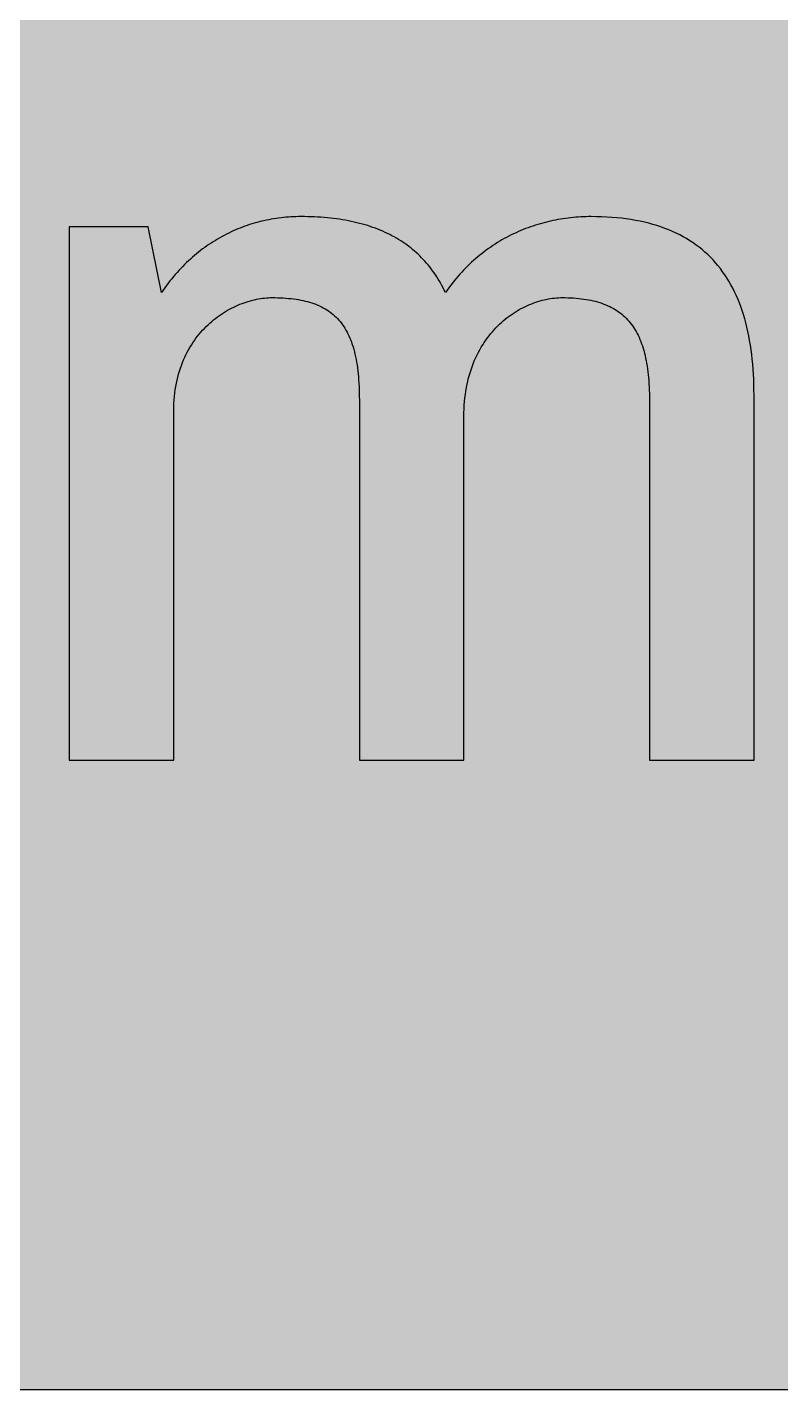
# Model space of a CAD drawing. Header units: millimetres. Extents: x 0 to 423, y 0 to 176.
# Drawn here: x 258.2 to 323, y 0.1 to 117.2 of the extents above; entities that cross this region are included whole.
import ezdxf

# ---------------------------------------------------------------- set-up
doc = ezdxf.new("R2010")
doc.units = ezdxf.units.MM

msp = doc.modelspace()

# ---------------------------------------------------------------- hatches: boundary and pattern name
for color, points in [(254, [(21.2189, 0.0536), (20.955, 0.0533), (20.6934, 0.0584), (20.4292, 0.066), (20.1676, 0.0787), (19.906, 0.094), (19.6469, 0.1118), (19.3853, 0.1321), (19.1262, 0.1549), (18.8671, 0.1829), (18.608, 0.2134), (18.349, 0.2464), (18.0924, 0.2845), (17.8359, 0.3251), (17.5793, 0.3683), (17.3253, 0.414), (17.0688, 0.4623), (16.8148, 0.5156), (16.5633, 0.5715), (16.3093, 0.6299), (16.0579, 0.6909), (15.809, 0.7544), (15.56, 0.823), (15.3111, 0.8941), (15.0622, 0.9677), (14.8158, 1.0439), (14.5694, 1.1227), (14.3256, 1.2065), (14.0818, 1.2903), (13.8379, 1.3792), (13.5966, 1.4707), (13.3579, 1.5646), (13.1191, 1.6637), (12.8803, 1.7628), (12.6441, 1.8669), (12.4079, 1.9736), (12.1742, 2.0803), (11.9405, 2.192), (11.7094, 2.3089), (11.4808, 2.4257), (11.2522, 2.5451), (11.0236, 2.6695), (10.7975, 2.794), (10.574, 2.9235), (10.3505, 3.0556), (10.1295, 3.1877), (9.9111, 3.3249), (9.6926, 3.4646), (9.4742, 3.6068), (9.2608, 3.7541), (9.0475, 3.9014), (8.8341, 4.0513), (8.6258, 4.2037), (8.4176, 4.3612), (8.2118, 4.5187), (8.0061, 4.6812), (7.8029, 4.8438), (7.6022, 5.0114), (7.4041, 5.1816), (7.206, 5.3518), (7.0129, 5.527), (6.8174, 5.7048), (6.6269, 5.8826), (6.4389, 6.0655), (6.2509, 6.2509), (6.0655, 6.4389), (5.8852, 6.6269), (5.7048, 6.8174), (5.527, 7.0104), (5.3518, 7.206), (5.1816, 7.4041), (5.0114, 7.6022), (4.8463, 7.8029), (4.6812, 8.0061), (4.5187, 8.2118), (4.3612, 8.4176), (4.2062, 8.6258), (4.0513, 8.8341), (3.9014, 9.0475), (3.7541, 9.2608), (3.6068, 9.4742), (3.4646, 9.6926), (3.3249, 9.9085), (3.1877, 10.1295), (3.0556, 10.3505), (2.9235, 10.574), (2.794, 10.7975), (2.6695, 11.0236), (2.5451, 11.2522), (2.4257, 11.4808), (2.3063, 11.7094), (2.192, 11.9405), (2.0803, 12.1742), (1.971, 12.4079), (1.8669, 12.6441), (1.7628, 12.8803), (1.6637, 13.1191), (1.5646, 13.3579), (1.4707, 13.5966), (1.3792, 13.8379), (1.2903, 14.0818), (1.2065, 14.3256), (1.1227, 14.5694), (1.0439, 14.8158), (0.9652, 15.0622), (0.8915, 15.3111), (0.823, 15.56), (0.7544, 15.809), (0.6883, 16.0604), (0.6274, 16.3093), (0.569, 16.5633), (0.5131, 16.8148), (0.4623, 17.0688), (0.4115, 17.3253), (0.3658, 17.5793), (0.3226, 17.8359), (0.2819, 18.0924), (0.2464, 18.3515), (0.2134, 18.608), (0.1829, 18.8671), (0.1549, 19.1262), (0.1295, 19.3878), (0.1092, 19.6469), (0.0914, 19.9085), (0.0762, 20.1701), (0.066, 20.4318), (0.0584, 20.6934), (0.0533, 20.955), (0.0508, 21.2192), (0.0522, 155.2758), (0.0533, 155.5369), (0.0584, 155.8011), (0.066, 156.0627), (0.0762, 156.3243), (0.0914, 156.5859), (0.1092, 156.845), (0.1295, 157.1066), (0.1549, 157.3657), (0.1829, 157.6248), (0.2134, 157.8839), (0.2464, 158.1429), (0.2819, 158.3995), (0.3226, 158.656), (0.3658, 158.9126), (0.4115, 159.1691), (0.4623, 159.4231), (0.5131, 159.6771), (0.569, 159.9286), (0.6274, 160.1826), (0.6883, 160.434), (0.7544, 160.6829), (0.823, 160.9344), (0.8915, 161.1833), (0.9652, 161.4297), (1.0439, 161.6761), (1.1227, 161.9225), (1.2065, 162.1663), (1.2903, 162.4101), (1.3792, 162.654), (1.4707, 162.8953), (1.5646, 163.134), (1.6637, 163.3728), (1.7628, 163.6116), (1.8669, 163.8478), (1.971, 164.084), (2.0803, 164.3177), (2.192, 164.5514), (2.3063, 164.7825), (2.4257, 165.0111), (2.5451, 165.2397), (2.6695, 165.4683), (2.794, 165.6944), (2.9235, 165.9179), (3.0556, 166.1414), (3.1877, 166.3624), (3.3249, 166.5834), (3.4646, 166.7993), (3.6068, 167.0177), (3.7541, 167.2311), (3.9014, 167.4444), (4.0513, 167.6578), (4.2062, 167.8661), (4.3612, 168.0743), (4.5187, 168.2801), (4.6812, 168.4858), (4.8463, 168.689), (5.0114, 168.8897), (5.1816, 169.0878), (5.3518, 169.2859), (5.527, 169.4815), (5.7048, 169.6745), (5.8852, 169.865), (6.0655, 170.053), (6.2509, 170.241), (6.4389, 170.4264), (6.6269, 170.6093), (6.8174, 170.7871), (7.0129, 170.9649), (7.206, 171.1401), (7.4041, 171.3103), (7.6022, 171.4805), (7.8029, 171.6481), (8.0061, 171.8107), (8.2118, 171.9732), (8.4176, 172.1307), (8.6258, 172.2882), (8.8341, 172.4406), (9.0475, 172.5905), (9.2608, 172.7378), (9.4742, 172.8851), (9.6926, 173.0273), (9.9111, 173.167), (10.1295, 173.3042), (10.3505, 173.4388), (10.574, 173.5684), (10.7975, 173.6979), (11.0236, 173.8249), (11.2522, 173.9468), (11.4808, 174.0662), (11.7094, 174.1856), (11.9405, 174.2999), (12.1742, 174.4116), (12.4079, 174.5209), (12.6441, 174.625), (12.8803, 174.7291), (13.1191, 174.8307), (13.3579, 174.9273), (13.5966, 175.0212), (13.8379, 175.1127), (14.0818, 175.2016), (14.3256, 175.2879), (14.5694, 175.3692), (14.8158, 175.4505), (15.0622, 175.5267), (15.3111, 175.6004), (15.56, 175.6715), (15.809, 175.7375), (16.0579, 175.8036), (16.3093, 175.8645), (16.5633, 175.9229), (16.8148, 175.9788), (17.0688, 176.0296), (17.3253, 176.0804), (17.5793, 176.1261), (17.8359, 176.1693), (18.0924, 176.21), (18.349, 176.2455), (18.608, 176.2785), (18.8671, 176.309), (19.1262, 176.337), (19.3853, 176.3624), (19.6469, 176.3827), (19.906, 176.4005), (20.1676, 176.4157), (20.4292, 176.4259), (20.6934, 176.4335), (20.955, 176.4386), (21.2166, 176.4411), (402.2189, 176.4425), (402.4808, 176.4386), (402.7424, 176.4335), (403.0066, 176.4259), (403.2682, 176.4157), (403.5298, 176.4005), (403.7889, 176.3827), (404.0505, 176.3624), (404.3096, 176.337), (404.5687, 176.309), (404.8277, 176.2785), (405.0868, 176.2455), (405.3434, 176.21), (405.5999, 176.1693), (405.8564, 176.1261), (406.113, 176.0804), (406.367, 176.0296), (406.621, 175.9788), (406.875, 175.9229), (407.1264, 175.8645), (407.3779, 175.8036), (407.6268, 175.7375), (407.8783, 175.6715), (408.1272, 175.6004), (408.3736, 175.5267), (408.62, 175.4505), (408.8663, 175.3692), (409.1102, 175.2879), (409.354, 175.2016), (409.5979, 175.1127), (409.8392, 175.0212), (410.0805, 174.9273), (410.3192, 174.8307), (410.5554, 174.7291), (410.7942, 174.625), (411.0279, 174.5209), (411.2616, 174.4116), (411.4952, 174.2999), (411.7264, 174.1856), (411.9575, 174.0662), (412.1861, 173.9468), (412.4122, 173.8249), (412.6382, 173.6979), (412.8643, 173.5684), (413.0853, 173.4388), (413.3063, 173.3042), (413.5272, 173.167), (413.7457, 173.0273), (413.9616, 172.8851), (414.1775, 172.7378), (414.3908, 172.5905), (414.6017, 172.4406), (414.8125, 172.2882), (415.0208, 172.1307), (415.2265, 171.9732), (415.4297, 171.8107), (415.6329, 171.6481), (415.8336, 171.4805), (416.0342, 171.3103), (416.2298, 171.1401), (416.4254, 170.9649), (416.6184, 170.7871), (416.8089, 170.6093), (416.9994, 170.4264), (417.1848, 170.241), (417.3703, 170.053), (417.5531, 169.865), (417.7335, 169.6745), (417.9087, 169.4815), (418.084, 169.2859), (418.2567, 169.0878), (418.4244, 168.8897), (418.592, 168.689), (418.7546, 168.4858), (418.9171, 168.2801), (419.0746, 168.0743), (419.2321, 167.8661), (419.3845, 167.6578), (419.5369, 167.4444), (419.6842, 167.2311), (419.829, 167.0177), (419.9712, 166.7993), (420.1109, 166.5834), (420.2481, 166.3624), (420.3827, 166.1414), (420.5148, 165.9179), (420.6418, 165.6944), (420.7688, 165.4683), (420.8907, 165.2397), (421.0126, 165.0111), (421.1295, 164.7825), (421.2438, 164.5514), (421.3555, 164.3177), (421.4647, 164.084), (421.5689, 163.8478), (421.673, 163.6116), (421.7746, 163.3728), (421.8711, 163.134), (421.9651, 162.8953), (422.0566, 162.654), (422.1455, 162.4101), (422.2318, 162.1663), (422.3131, 161.9225), (422.3918, 161.6761), (422.4706, 161.4297), (422.5442, 161.1833), (422.6128, 160.9344), (422.6814, 160.6829), (422.7449, 160.434), (422.8084, 160.1826), (422.8668, 159.9286), (422.9227, 159.6771), (422.9735, 159.4231), (423.0243, 159.1691), (423.07, 158.9126), (423.1132, 158.656), (423.1513, 158.3995), (423.1894, 158.1429), (423.2224, 157.8839), (423.2529, 157.6248), (423.2808, 157.3657), (423.3037, 157.1066), (423.3266, 156.845), (423.3443, 156.5859), (423.357, 156.3243), (423.3697, 156.0627), (423.3774, 155.8011), (423.3824, 155.5369), (423.385, 155.2753), (423.3855, 21.2203), (423.3824, 20.955), (423.3774, 20.6934), (423.3697, 20.4318), (423.357, 20.1701), (423.3443, 19.9085), (423.3266, 19.6469), (423.3037, 19.3878), (423.2808, 19.1262), (423.2529, 18.8671), (423.2224, 18.608), (423.1894, 18.3515), (423.1513, 18.0924), (423.1132, 17.8359), (423.07, 17.5793), (423.0243, 17.3253), (422.9735, 17.0688), (422.9227, 16.8148), (422.8668, 16.5633), (422.8084, 16.3093), (422.7449, 16.0604), (422.6814, 15.809), (422.6128, 15.56), (422.5442, 15.3111), (422.4706, 15.0622), (422.3918, 14.8158), (422.3131, 14.5694), (422.2318, 14.3256), (422.1455, 14.0818), (422.0566, 13.8379), (421.9651, 13.5966), (421.8711, 13.3579), (421.7746, 13.1191), (421.673, 12.8803), (421.5689, 12.6441), (421.4647, 12.4079), (421.3555, 12.1742), (421.2438, 11.9405), (421.1295, 11.7094), (421.0126, 11.4808), (420.8907, 11.2522), (420.7688, 11.0236), (420.6418, 10.7975), (420.5148, 10.574), (420.3827, 10.3505), (420.2481, 10.1295), (420.1109, 9.9085), (419.9712, 9.6926), (419.829, 9.4742), (419.6842, 9.2608), (419.5369, 9.0475), (419.3845, 8.8341), (419.2321, 8.6258), (419.0746, 8.4176), (418.9171, 8.2118), (418.7546, 8.0061), (418.592, 7.8029), (418.4244, 7.6022), (418.2567, 7.4041), (418.084, 7.206), (417.9087, 7.0104), (417.7335, 6.8174), (417.5531, 6.6269), (417.3703, 6.4389), (417.1848, 6.2509), (416.9994, 6.0655), (416.8089, 5.8826), (416.6184, 5.7048), (416.4254, 5.527), (416.2298, 5.3518), (416.0342, 5.1816), (415.8336, 5.0114), (415.6329, 4.8438), (415.4297, 4.6812), (415.2265, 4.5187), (415.0208, 4.3612), (414.8125, 4.2037), (414.6017, 4.0513), (414.3908, 3.9014), (414.1775, 3.7541), (413.9616, 3.6068), (413.7457, 3.4646), (413.5272, 3.3249), (413.3063, 3.1877), (413.0853, 3.0556), (412.8643, 2.9235), (412.6382, 2.794), (412.4122, 2.6695), (412.1861, 2.5451), (411.9575, 2.4257), (411.7264, 2.3089), (411.4952, 2.192), (411.2616, 2.0803), (411.0279, 1.9736), (410.7942, 1.8669), (410.5554, 1.7628), (410.3192, 1.6637), (410.0805, 1.5646), (409.8392, 1.4707), (409.5979, 1.3792), (409.354, 1.2903), (409.1102, 1.2065), (408.8663, 1.1227), (408.62, 1.0439), (408.3736, 0.9677), (408.1272, 0.8941), (407.8783, 0.823), (407.6268, 0.7544), (407.3779, 0.6909), (407.1264, 0.6299), (406.875, 0.5715), (406.621, 0.5156), (406.367, 0.4623), (406.113, 0.414), (405.8564, 0.3683), (405.5999, 0.3251), (405.3434, 0.2845), (405.0868, 0.2464), (404.8277, 0.2134), (404.5687, 0.1829), (404.3096, 0.1549), (404.0505, 0.1321), (403.7889, 0.1118), (403.5298, 0.094), (403.2682, 0.0787), (403.0066, 0.066), (402.7424, 0.0584), (402.4808, 0.0533), (402.2166, 0.0533)]), (59, [(295.7241, 54.205), (295.7241, 83.7501), (295.7271, 84.0816), (295.7373, 84.4067), (295.7551, 84.7268), (295.7779, 85.0417), (295.8109, 85.3491), (295.849, 85.6513), (295.8922, 85.9485), (295.943, 86.2406), (295.9989, 86.5251), (296.0599, 86.8045), (296.1284, 87.0788), (296.2021, 87.3455), (296.2808, 87.6071), (296.3647, 87.8637), (296.4561, 88.1151), (296.5501, 88.3615), (296.6491, 88.6003), (296.7533, 88.8365), (296.8625, 89.0651), (296.9768, 89.2861), (297.0936, 89.5045), (297.2156, 89.7179), (297.3426, 89.9236), (297.4721, 90.1243), (297.6042, 90.3224), (297.7413, 90.5129), (297.8836, 90.6958), (298.0258, 90.8761), (298.1731, 91.0514), (298.3255, 91.2216), (298.4779, 91.3841), (298.6329, 91.5441), (298.7904, 91.6965), (298.9529, 91.8439), (299.1155, 91.9886), (299.2806, 92.1258), (299.4482, 92.2579), (299.6159, 92.3849), (299.7886, 92.5093), (299.9613, 92.6262), (300.134, 92.7379), (300.3093, 92.8446), (300.4845, 92.9488), (300.6623, 93.0453), (300.8401, 93.1367), (301.0205, 93.2256), (301.1983, 93.3069), (301.3786, 93.3856), (301.559, 93.4593), (301.7393, 93.5253), (301.9171, 93.5888), (302.0974, 93.6473), (302.2778, 93.7006), (302.4556, 93.7489), (302.6359, 93.7946), (302.8137, 93.8327), (302.989, 93.8682), (303.1642, 93.8962), (303.3395, 93.9216), (303.5122, 93.9419), (303.6849, 93.9597), (303.8551, 93.9698), (304.0228, 93.9775), (304.1904, 93.98), (304.4342, 93.9775), (304.6755, 93.9724), (304.9143, 93.9622), (305.1454, 93.9495), (305.374, 93.9343), (305.5976, 93.914), (305.816, 93.8886), (306.0319, 93.8606), (306.2402, 93.8301), (306.4485, 93.792), (306.6491, 93.7539), (306.8472, 93.7108), (307.0403, 93.6625), (307.2282, 93.6092), (307.4137, 93.5533), (307.594, 93.4949), (307.7693, 93.4314), (307.942, 93.3628), (308.1096, 93.2891), (308.2722, 93.2129), (308.4322, 93.1316), (308.5871, 93.0478), (308.7395, 92.9564), (308.8869, 92.8624), (309.0291, 92.7659), (309.1688, 92.6617), (309.306, 92.5551), (309.4355, 92.4433), (309.5625, 92.3265), (309.687, 92.2071), (309.8063, 92.0801), (309.9232, 91.9505), (310.0349, 91.8159), (310.1416, 91.6762), (310.2458, 91.534), (310.3448, 91.3841), (310.4413, 91.2317), (310.5353, 91.0717), (310.6242, 90.9091), (310.7106, 90.7415), (310.7919, 90.5688), (310.8681, 90.391), (310.9417, 90.2081), (311.0128, 90.0201), (311.0789, 89.8271), (311.1424, 89.629), (311.2033, 89.4258), (311.2592, 89.2175), (311.3126, 89.0041), (311.3608, 88.7857), (311.4065, 88.5622), (311.4472, 88.331), (311.4853, 88.0974), (311.5208, 87.8586), (311.5539, 87.6122), (311.5818, 87.3633), (311.6047, 87.1068), (311.6275, 86.8451), (311.6453, 86.5784), (311.6605, 86.3067), (311.6707, 86.0273), (311.6783, 85.7428), (311.6834, 85.4558), (311.6859, 85.1611), (311.6873, 54.205), (320.6831, 54.205), (320.6831, 85.6022), (320.6775, 86.0603), (320.6699, 86.5149), (320.6547, 86.962), (320.6318, 87.4014), (320.6064, 87.8357), (320.5709, 88.2625), (320.5302, 88.6816), (320.4845, 89.0956), (320.4312, 89.5045), (320.3727, 89.9033), (320.3067, 90.297), (320.233, 90.6856), (320.1543, 91.0666), (320.0705, 91.44), (319.979, 91.8058), (319.88, 92.1664), (319.7758, 92.5195), (319.6641, 92.8649), (319.5447, 93.2053), (319.4202, 93.538), (319.2882, 93.8632), (319.1485, 94.1807), (319.0011, 94.4931), (318.8487, 94.7979), (318.6887, 95.0951), (318.5236, 95.3846), (318.3484, 95.6691), (318.168, 95.946), (317.9801, 96.2127), (317.787, 96.4768), (317.5838, 96.7308), (317.3755, 96.9772), (317.1571, 97.2185), (316.9336, 97.4522), (316.7024, 97.6782), (316.4637, 97.8967), (316.2198, 98.1075), (315.9658, 98.3107), (315.7042, 98.5063), (315.4375, 98.6968), (315.1607, 98.8771), (314.8787, 99.0524), (314.5866, 99.2175), (314.2894, 99.3775), (313.9821, 99.5299), (313.6671, 99.6721), (313.3471, 99.8093), (313.0169, 99.9388), (312.6791, 100.0582), (312.3336, 100.1725), (311.9831, 100.2792), (311.6199, 100.3783), (311.2516, 100.4672), (310.8757, 100.551), (310.4896, 100.6246), (310.0984, 100.6932), (309.6971, 100.7516), (309.2882, 100.8024), (308.8691, 100.8482), (308.4449, 100.8837), (308.0106, 100.9117), (307.5686, 100.932), (307.119, 100.9421), (306.6593, 100.9472), (306.4408, 100.9447), (306.2199, 100.9396), (306.0014, 100.9345), (305.783, 100.9218), (305.562, 100.9091), (305.3436, 100.8939), (305.1251, 100.8736), (304.9041, 100.8507), (304.6857, 100.8253), (304.4673, 100.7974), (304.2488, 100.7643), (304.0329, 100.7288), (303.8145, 100.6932), (303.596, 100.65), (303.3801, 100.6069), (303.1642, 100.5586), (302.9483, 100.5103), (302.7324, 100.4545), (302.5191, 100.3986), (302.3057, 100.3402), (302.0924, 100.2767), (301.879, 100.2106), (301.6682, 100.1395), (301.4574, 100.0684), (301.2465, 99.9922), (301.0357, 99.9134), (300.8274, 99.8296), (300.6217, 99.7458), (300.4134, 99.6569), (300.2102, 99.5655), (300.0045, 99.4689), (299.8013, 99.3699), (299.6006, 99.2683), (299.4, 99.1641), (299.1993, 99.0549), (299.0012, 98.9432), (298.8031, 98.8289), (298.61, 98.7095), (298.4144, 98.5876), (298.2214, 98.4631), (298.0309, 98.3336), (297.8404, 98.2015), (297.6524, 98.0669), (297.467, 97.9272), (297.2816, 97.7849), (297.0987, 97.6401), (296.9158, 97.4903), (296.738, 97.3379), (296.5602, 97.1829), (296.3824, 97.0229), (296.2097, 96.8604), (296.037, 96.6927), (295.8668, 96.5225), (295.6992, 96.3498), (295.5315, 96.172), (295.369, 95.9917), (295.2064, 95.8088), (295.0464, 95.6208), (294.8889, 95.4303), (294.734, 95.2348), (294.579, 95.0366), (294.4292, 94.836), (294.2819, 94.6302), (294.1345, 94.4194), (294.038, 94.6226), (293.939, 94.8182), (293.8374, 95.0138), (293.7307, 95.2068), (293.6215, 95.3948), (293.5122, 95.5802), (293.3954, 95.7631), (293.2786, 95.9409), (293.1592, 96.1187), (293.0347, 96.2914), (292.9077, 96.4616), (292.7782, 96.6267), (292.6461, 96.7918), (292.5089, 96.9518), (292.3718, 97.1093), (292.2295, 97.2642), (292.0848, 97.4141), (291.9374, 97.5614), (291.785, 97.7062), (291.6301, 97.8484), (291.4752, 97.9881), (291.3126, 98.1227), (291.15, 98.2548), (290.9824, 98.3844), (290.8148, 98.5114), (290.642, 98.6333), (290.4642, 98.7527), (290.2864, 98.8695), (290.1036, 98.9838), (289.9181, 99.093), (289.7302, 99.1997), (289.5371, 99.3038), (289.3441, 99.4054), (289.146, 99.502), (288.9453, 99.5959), (288.7396, 99.6874), (288.5313, 99.7763), (288.3205, 99.8601), (288.1071, 99.9439), (287.8912, 100.0201), (287.6702, 100.0963), (287.4467, 100.17), (287.2181, 100.2386), (286.9895, 100.3046), (286.7558, 100.3656), (286.5196, 100.4265), (286.2809, 100.4824), (286.037, 100.5357), (285.7906, 100.584), (285.5417, 100.6323), (285.2877, 100.6754), (285.0312, 100.7161), (284.7721, 100.7516), (284.5105, 100.7847), (284.2438, 100.8151), (283.9745, 100.8431), (283.7028, 100.8685), (283.4259, 100.8888), (283.1465, 100.9066), (282.8646, 100.9218), (282.5775, 100.932), (282.288, 100.9396), (281.9959, 100.9447), (281.6987, 100.9472), (281.4853, 100.9447), (281.2694, 100.9396), (281.0561, 100.932), (280.8427, 100.9218), (280.6294, 100.9091), (280.416, 100.8913), (280.2026, 100.871), (279.9918, 100.8482), (279.7785, 100.8202), (279.5676, 100.7923), (279.3568, 100.7593), (279.146, 100.7212), (278.9377, 100.6831), (278.7294, 100.6399), (278.5212, 100.5967), (278.3129, 100.5459), (278.1046, 100.4951), (277.8989, 100.4418), (277.6931, 100.3833), (277.4899, 100.3224), (277.2867, 100.2563), (277.0835, 100.1903), (276.8803, 100.1192), (276.6797, 100.0455), (276.479, 99.9668), (276.2809, 99.888), (276.0828, 99.8042), (275.8846, 99.7179), (275.6891, 99.6264), (275.4935, 99.5324), (275.3004, 99.4359), (275.1074, 99.3369), (274.9169, 99.2353), (274.7264, 99.1286), (274.5359, 99.0194), (274.3479, 98.9051), (274.1625, 98.7908), (273.9771, 98.6714), (273.7917, 98.5495), (273.6088, 98.4225), (273.4285, 98.2955), (273.2481, 98.1634), (273.0703, 98.0262), (272.8925, 97.8891), (272.7173, 97.7468), (272.542, 97.602), (272.3693, 97.4522), (272.1991, 97.2998), (272.0315, 97.1448), (271.8638, 96.9874), (271.6962, 96.8248), (271.5336, 96.6597), (271.3711, 96.4921), (271.2085, 96.3193), (271.051, 96.1441), (270.8935, 95.9663), (270.7386, 95.7859), (270.5862, 95.6005), (270.4338, 95.4126), (270.2839, 95.2195), (270.1366, 95.0265), (269.9918, 94.8284), (269.8471, 94.6252), (269.7048, 94.4194), (268.5602, 100.0661), (261.7692, 100.0661), (261.7692, 54.205), (270.7651, 54.205), (270.7651, 84.2793), (270.7665, 84.5896), (270.7792, 84.8944), (270.797, 85.1967), (270.8199, 85.4913), (270.8529, 85.7809), (270.891, 86.0654), (270.9367, 86.3448), (270.9875, 86.6191), (271.0434, 86.8883), (271.1069, 87.1525), (271.1755, 87.409), (271.2491, 87.663), (271.3304, 87.9094), (271.4168, 88.1532), (271.5082, 88.3895), (271.6022, 88.6206), (271.7038, 88.8492), (271.8105, 89.0702), (271.9197, 89.2861), (272.034, 89.4994), (272.1534, 89.7052), (272.2778, 89.9058), (272.4048, 90.1014), (272.5369, 90.2919), (272.6715, 90.4799), (272.8087, 90.6602), (272.9509, 90.8355), (273.0957, 91.0082), (273.2456, 91.1733), (273.3954, 91.3359), (273.5504, 91.4908), (273.7079, 91.6432), (273.8679, 91.788), (274.0279, 91.9302), (274.193, 92.0674), (274.3581, 92.1995), (274.5257, 92.3265), (274.6959, 92.4484), (274.8661, 92.5652), (275.0388, 92.677), (275.2141, 92.7837), (275.3893, 92.8878), (275.5646, 92.9869), (275.7424, 93.0783), (275.9202, 93.1672), (276.098, 93.251), (276.2783, 93.3323), (276.4561, 93.406), (276.6365, 93.4771), (276.8143, 93.5406), (276.9946, 93.6015), (277.1724, 93.6574), (277.3502, 93.7108), (277.528, 93.7565), (277.7033, 93.7997), (277.8785, 93.8378), (278.0538, 93.8708), (278.2265, 93.8987), (278.3992, 93.9241), (278.5694, 93.9444), (278.7371, 93.9597), (278.9047, 93.9698), (279.0673, 93.9775), (279.2298, 93.98), (279.4762, 93.9775), (279.7175, 93.9724), (279.9537, 93.9648), (280.1874, 93.9521), (280.4135, 93.9368), (280.637, 93.919), (280.858, 93.8962), (281.0713, 93.8708), (281.2821, 93.8428), (281.4879, 93.8098), (281.6911, 93.7717), (281.8867, 93.7336), (282.0797, 93.6879), (282.2702, 93.6396), (282.4531, 93.5888), (282.6334, 93.5304), (282.8112, 93.472), (282.9814, 93.406), (283.149, 93.3399), (283.3141, 93.2663), (283.4742, 93.1901), (283.6291, 93.1088), (283.7815, 93.0224), (283.9288, 92.9335), (284.0711, 92.8395), (284.2108, 92.7405), (284.3454, 92.6363), (284.4775, 92.5297), (284.6045, 92.4154), (284.7289, 92.2985), (284.8483, 92.1766), (284.9626, 92.0496), (285.0744, 91.9175), (285.1836, 91.7829), (285.2877, 91.6407), (285.3868, 91.4933), (285.4833, 91.3435), (285.5773, 91.186), (285.6662, 91.0234), (285.75, 90.8583), (285.8313, 90.6856), (285.91, 90.5078), (285.9837, 90.3249), (286.0548, 90.137), (286.1208, 89.9439), (286.1843, 89.7433), (286.2428, 89.5401), (286.2986, 89.3293), (286.352, 89.1134), (286.4002, 88.8898), (286.446, 88.6638), (286.4891, 88.4301), (286.5272, 88.1913), (286.5628, 87.945), (286.5933, 87.696), (286.6212, 87.437), (286.6466, 87.1753), (286.6669, 86.9061), (286.6873, 86.6318), (286.7, 86.3498), (286.7127, 86.0603), (286.7203, 85.7682), (286.7254, 85.4659), (286.7279, 85.1611), (286.7283, 54.205)])]:
    msp.add_hatch(color=color).paths.add_polyline_path(points)
h = msp.add_hatch(color=59)
h.paths.add_polyline_path([(21.2189, 5.3453), (21.021, 5.3442), (20.8229, 5.3492), (20.6273, 5.3543), (20.4318, 5.3645), (20.2336, 5.3746), (20.0381, 5.3873), (19.8425, 5.4026), (19.6494, 5.4229), (19.4539, 5.4432), (19.2608, 5.4661), (19.0678, 5.4915), (18.8747, 5.5169), (18.6817, 5.5474), (18.4887, 5.5804), (18.2982, 5.6159), (18.1077, 5.6515), (17.9172, 5.6921), (17.7267, 5.7328), (17.5362, 5.776), (17.3482, 5.8217), (17.1602, 5.8699), (16.9723, 5.9207), (16.7869, 5.9741), (16.6014, 6.03), (16.416, 6.0884), (16.2306, 6.1468), (16.0477, 6.2103), (15.8648, 6.2738), (15.6845, 6.3398), (15.5016, 6.4084), (15.3213, 6.4795), (15.1435, 6.5532), (14.9657, 6.6269), (14.7879, 6.7056), (14.6101, 6.7843), (14.4348, 6.8656), (14.2596, 6.9494), (14.0868, 7.0358), (13.9141, 7.1222), (13.7439, 7.2136), (13.5712, 7.305), (13.4036, 7.4016), (13.2359, 7.4981), (13.0683, 7.5946), (12.9007, 7.6962), (12.7356, 7.7978), (12.573, 7.9045), (12.4104, 8.0112), (12.2504, 8.1204), (12.0904, 8.2296), (11.9304, 8.3439), (11.7729, 8.4582), (11.618, 8.575), (11.463, 8.6944), (11.3081, 8.8163), (11.1582, 8.9383), (11.0058, 9.0627), (10.856, 9.1897), (10.7086, 9.3193), (10.5639, 9.4513), (10.4191, 9.5834), (10.2743, 9.718), (10.1321, 9.8552), (9.9924, 9.9924), (9.8527, 10.1346), (9.718, 10.2743), (9.5834, 10.4191), (9.4488, 10.5639), (9.3193, 10.7112), (9.1897, 10.8585), (9.0627, 11.0058), (8.9383, 11.1582), (8.8138, 11.3106), (8.6944, 11.463), (8.575, 11.618), (8.4582, 11.7729), (8.3439, 11.9304), (8.2296, 12.0904), (8.1178, 12.2504), (8.0112, 12.4104), (7.9019, 12.573), (7.7978, 12.7381), (7.6962, 12.9007), (7.5946, 13.0683), (7.4955, 13.2359), (7.399, 13.4036), (7.305, 13.5712), (7.2136, 13.7439), (7.1222, 13.9141), (7.0358, 14.0868), (6.9494, 14.2596), (6.8656, 14.4348), (6.7843, 14.6101), (6.7031, 14.7879), (6.6269, 14.9657), (6.5507, 15.1435), (6.477, 15.3213), (6.4084, 15.5016), (6.3398, 15.6845), (6.2713, 15.8648), (6.2078, 16.0477), (6.1468, 16.2306), (6.0858, 16.416), (6.03, 16.6014), (5.9741, 16.7869), (5.9207, 16.9748), (5.8699, 17.1602), (5.8217, 17.3482), (5.776, 17.5362), (5.7302, 17.7267), (5.6896, 17.9172), (5.6515, 18.1077), (5.6134, 18.2982), (5.5778, 18.4887), (5.5474, 18.6817), (5.5169, 18.8747), (5.4889, 19.0678), (5.4635, 19.2608), (5.4407, 19.4539), (5.4204, 19.6494), (5.4026, 19.845), (5.3873, 20.0406), (5.3721, 20.2362), (5.3619, 20.4318), (5.3543, 20.6273), (5.3467, 20.8255), (5.3442, 21.021), (5.3416, 21.2192), (5.3439, 155.2758), (5.3442, 155.4709), (5.3467, 155.669), (5.3543, 155.8646), (5.3619, 156.0627), (5.3721, 156.2583), (5.3873, 156.4538), (5.4026, 156.6494), (5.4204, 156.8425), (5.4407, 157.038), (5.4635, 157.2311), (5.4889, 157.4267), (5.5169, 157.6197), (5.5474, 157.8102), (5.5778, 158.0032), (5.6134, 158.1937), (5.6515, 158.3868), (5.6896, 158.5773), (5.7302, 158.7652), (5.776, 158.9557), (5.8217, 159.1437), (5.8699, 159.3317), (5.9207, 159.5196), (5.9741, 159.705), (6.03, 159.8905), (6.0858, 160.0759), (6.1468, 160.2613), (6.2078, 160.4442), (6.2713, 160.6271), (6.3398, 160.8074), (6.4084, 160.9903), (6.477, 161.1706), (6.5507, 161.3484), (6.6269, 161.5288), (6.7031, 161.704), (6.7843, 161.8818), (6.8656, 162.0571), (6.9494, 162.2323), (7.0358, 162.4051), (7.1222, 162.5778), (7.2136, 162.7505), (7.305, 162.9207), (7.399, 163.0883), (7.4955, 163.2585), (7.5946, 163.4236), (7.6962, 163.5912), (7.7978, 163.7563), (7.9019, 163.9189), (8.0112, 164.0815), (8.1178, 164.244), (8.2296, 164.4015), (8.3439, 164.5615), (8.4582, 164.719), (8.575, 164.8739), (8.6944, 165.0289), (8.8138, 165.1838), (8.9383, 165.3362), (9.0627, 165.4861), (9.1897, 165.6359), (9.3193, 165.7833), (9.4488, 165.9306), (9.5834, 166.0754), (9.718, 166.2176), (9.8527, 166.3598), (9.9924, 166.4995), (10.1321, 166.6392), (10.2743, 166.7764), (10.4191, 166.911), (10.5639, 167.0431), (10.7086, 167.1726), (10.856, 167.3022), (11.0058, 167.4292), (11.1582, 167.5536), (11.3081, 167.6781), (11.463, 167.7975), (11.618, 167.9169), (11.7729, 168.0337), (11.9304, 168.1505), (12.0904, 168.2623), (12.2504, 168.3741), (12.4104, 168.4833), (12.573, 168.59), (12.7356, 168.6941), (12.9007, 168.7957), (13.0683, 168.8973), (13.2359, 168.9964), (13.4036, 169.0929), (13.5712, 169.1869), (13.7439, 169.2783), (13.9141, 169.3697), (14.0868, 169.4586), (14.2596, 169.5425), (14.4348, 169.6263), (14.6101, 169.7101), (14.7879, 169.7888), (14.9657, 169.865), (15.1435, 169.9412), (15.3213, 170.0149), (15.5016, 170.0835), (15.6845, 170.1546), (15.8648, 170.2206), (16.0477, 170.2841), (16.2306, 170.3451), (16.416, 170.4061), (16.6014, 170.4619), (16.7869, 170.5178), (16.9723, 170.5712), (17.1602, 170.622), (17.3482, 170.6702), (17.5362, 170.7159), (17.7267, 170.7617), (17.9172, 170.8023), (18.1077, 170.8404), (18.2982, 170.8785), (18.4887, 170.9141), (18.6817, 170.9445), (18.8747, 170.975), (19.0678, 171.003), (19.2608, 171.0284), (19.4539, 171.0512), (19.6494, 171.0715), (19.8425, 171.0893), (20.0381, 171.1046), (20.2336, 171.1198), (20.4318, 171.13), (20.6273, 171.1376), (20.8229, 171.1452), (21.021, 171.1477), (21.2166, 171.1503), (402.2189, 171.1508), (402.4147, 171.1477), (402.6129, 171.1452), (402.8084, 171.1376), (403.004, 171.13), (403.2021, 171.1198), (403.3977, 171.1046), (403.5933, 171.0893), (403.7863, 171.0715), (403.9819, 171.0512), (404.175, 171.0284), (404.368, 171.003), (404.5636, 170.975), (404.7541, 170.9445), (404.9471, 170.9141), (405.1376, 170.8785), (405.3307, 170.8404), (405.5212, 170.8023), (405.7091, 170.7617), (405.8996, 170.7159), (406.0876, 170.6702), (406.2755, 170.622), (406.4635, 170.5712), (406.6489, 170.5178), (406.8343, 170.4619), (407.0198, 170.4061), (407.2052, 170.3451), (407.3881, 170.2841), (407.5709, 170.2206), (407.7538, 170.1546), (407.9342, 170.0835), (408.1145, 170.0149), (408.2923, 169.9412), (408.4726, 169.865), (408.6504, 169.7888), (408.8257, 169.7101), (409.001, 169.6263), (409.1762, 169.5425), (409.3489, 169.4586), (409.5217, 169.3697), (409.6944, 169.2783), (409.8646, 169.1869), (410.0347, 169.0929), (410.2024, 168.9964), (410.37, 168.8973), (410.5351, 168.7957), (410.7002, 168.6941), (410.8628, 168.59), (411.0253, 168.4833), (411.1879, 168.3741), (411.3479, 168.2623), (411.5054, 168.1505), (411.6629, 168.0337), (411.8178, 167.9169), (411.9728, 167.7975), (412.1277, 167.6781), (412.2801, 167.5536), (412.43, 167.4292), (412.5798, 167.3022), (412.7271, 167.1726), (412.8719, 167.0431), (413.0167, 166.911), (413.1615, 166.7764), (413.3037, 166.6392), (413.4434, 166.4995), (413.5831, 166.3598), (413.7177, 166.2176), (413.8524, 166.0754), (413.987, 165.9306), (414.1165, 165.7833), (414.2461, 165.6359), (414.3731, 165.4861), (414.4975, 165.3362), (414.622, 165.1838), (414.7414, 165.0289), (414.8607, 164.8739), (414.9776, 164.719), (415.0944, 164.5615), (415.2062, 164.4015), (415.3179, 164.244), (415.4272, 164.0815), (415.5338, 163.9189), (415.638, 163.7563), (415.7396, 163.5912), (415.8412, 163.4236), (415.9402, 163.2585), (416.0368, 163.0883), (416.1307, 162.9207), (416.2222, 162.7505), (416.3136, 162.5778), (416.4025, 162.4051), (416.4863, 162.2323), (416.5702, 162.0571), (416.6514, 161.8818), (416.7327, 161.704), (416.8089, 161.5288), (416.8851, 161.3484), (416.9588, 161.1706), (417.0274, 160.9903), (417.0959, 160.8074), (417.1645, 160.6271), (417.228, 160.4442), (417.289, 160.2613), (417.3499, 160.0759), (417.4058, 159.8905), (417.4617, 159.705), (417.515, 159.5196), (417.5658, 159.3317), (417.6141, 159.1437), (417.6598, 158.9557), (417.703, 158.7652), (417.7462, 158.5773), (417.7843, 158.3868), (417.8224, 158.1937), (417.8554, 158.0032), (417.8884, 157.8102), (417.9189, 157.6197), (417.9468, 157.4267), (417.9722, 157.2311), (417.9951, 157.038), (418.0154, 156.8425), (418.0332, 156.6494), (418.0484, 156.4538), (418.0611, 156.2583), (418.0738, 156.0627), (418.0815, 155.8646), (418.0865, 155.669), (418.0916, 155.4709), (418.0916, 155.2753), (418.0939, 21.2203), (418.0916, 21.021), (418.0865, 20.8255), (418.0815, 20.6273), (418.0738, 20.4318), (418.0611, 20.2362), (418.0484, 20.0406), (418.0332, 19.845), (418.0154, 19.6494), (417.9951, 19.4539), (417.9722, 19.2608), (417.9468, 19.0678), (417.9189, 18.8747), (417.8884, 18.6817), (417.8554, 18.4887), (417.8224, 18.2982), (417.7843, 18.1077), (417.7462, 17.9172), (417.703, 17.7267), (417.6598, 17.5362), (417.6141, 17.3482), (417.5658, 17.1602), (417.515, 16.9748), (417.4617, 16.7869), (417.4058, 16.6014), (417.3499, 16.416), (417.289, 16.2306), (417.228, 16.0477), (417.1645, 15.8648), (417.0959, 15.6845), (417.0274, 15.5016), (416.9588, 15.3213), (416.8851, 15.1435), (416.8089, 14.9657), (416.7327, 14.7879), (416.6514, 14.6101), (416.5702, 14.4348), (416.4863, 14.2596), (416.4025, 14.0868), (416.3136, 13.9141), (416.2222, 13.7439), (416.1307, 13.5712), (416.0368, 13.4036), (415.9402, 13.2359), (415.8412, 13.0683), (415.7396, 12.9007), (415.638, 12.7381), (415.5338, 12.573), (415.4272, 12.4104), (415.3179, 12.2504), (415.2062, 12.0904), (415.0944, 11.9304), (414.9776, 11.7729), (414.8607, 11.618), (414.7414, 11.463), (414.622, 11.3106), (414.4975, 11.1582), (414.3731, 11.0058), (414.2461, 10.8585), (414.1165, 10.7112), (413.987, 10.5639), (413.8524, 10.4191), (413.7177, 10.2743), (413.5831, 10.1346), (413.4434, 9.9924), (413.3037, 9.8552), (413.1615, 9.718), (413.0167, 9.5834), (412.8719, 9.4513), (412.7271, 9.3193), (412.5798, 9.1897), (412.43, 9.0627), (412.2801, 8.9383), (412.1277, 8.8163), (411.9728, 8.6944), (411.8178, 8.575), (411.6629, 8.4582), (411.5054, 8.3439), (411.3479, 8.2296), (411.1879, 8.1204), (411.0253, 8.0112), (410.8628, 7.9045), (410.7002, 7.7978), (410.5351, 7.6962), (410.37, 7.5946), (410.2024, 7.4981), (410.0347, 7.4016), (409.8646, 7.305), (409.6944, 7.2136), (409.5217, 7.1222), (409.3489, 7.0358), (409.1762, 6.9494), (409.001, 6.8656), (408.8257, 6.7843), (408.6504, 6.7056), (408.4726, 6.6269), (408.2923, 6.5532), (408.1145, 6.4795), (407.9342, 6.4084), (407.7538, 6.3398), (407.5709, 6.2738), (407.3881, 6.2103), (407.2052, 6.1468), (407.0198, 6.0884), (406.8343, 6.03), (406.6489, 5.9741), (406.4635, 5.9207), (406.2755, 5.8699), (406.0876, 5.8217), (405.8996, 5.776), (405.7091, 5.7328), (405.5212, 5.6921), (405.3307, 5.6515), (405.1376, 5.6159), (404.9471, 5.5804), (404.7541, 5.5474), (404.5636, 5.5169), (404.368, 5.4915), (404.175, 5.4661), (403.9819, 5.4432), (403.7863, 5.4229), (403.5933, 5.4026), (403.3977, 5.3873), (403.2021, 5.3746), (403.004, 5.3645), (402.8084, 5.3543), (402.6129, 5.3492), (402.4147, 5.3442), (402.2166, 5.3442)])
h.paths.add_polyline_path([(21.2189, 12.4008), (20.9906, 12.4028), (20.7645, 12.4104), (20.5384, 12.4257), (20.3149, 12.446), (20.0939, 12.4714), (19.8755, 12.5019), (19.6571, 12.5374), (19.4412, 12.5781), (19.2253, 12.6263), (19.0144, 12.6771), (18.8036, 12.733), (18.5953, 12.7965), (18.3896, 12.8626), (18.1864, 12.9337), (17.9832, 13.0124), (17.7851, 13.0937), (17.5895, 13.1775), (17.3939, 13.269), (17.2034, 13.3655), (17.0155, 13.4645), (16.8275, 13.5687), (16.6446, 13.6754), (16.4643, 13.7897), (16.2865, 13.9065), (16.1138, 14.0259), (15.941, 14.1503), (15.7734, 14.2799), (15.6083, 14.4145), (15.4457, 14.5491), (15.2883, 14.6914), (15.1333, 14.8336), (14.9809, 14.9835), (14.8336, 15.1333), (14.6888, 15.2883), (14.5491, 15.4483), (14.412, 15.6083), (14.2799, 15.7734), (14.1503, 15.941), (14.0259, 16.1138), (13.904, 16.2865), (13.7871, 16.4643), (13.6754, 16.6446), (13.5661, 16.83), (13.462, 17.0155), (13.3629, 17.2034), (13.269, 17.3939), (13.1775, 17.5895), (13.0912, 17.7851), (13.0099, 17.9857), (12.9337, 18.1864), (12.8626, 18.3896), (12.794, 18.5953), (12.733, 18.8036), (12.6771, 19.0144), (12.6238, 19.2278), (12.5781, 19.4412), (12.5349, 19.6571), (12.4993, 19.8755), (12.4689, 20.0965), (12.4435, 20.3175), (12.4231, 20.541), (12.4104, 20.7645), (12.4003, 20.9906), (12.3977, 21.2192), (12.3994, 155.2758), (12.4003, 155.5013), (12.4104, 155.7274), (12.4231, 155.9535), (12.4435, 156.177), (12.4689, 156.398), (12.4993, 156.6164), (12.5349, 156.8348), (12.5781, 157.0507), (12.6238, 157.2666), (12.6771, 157.4775), (12.733, 157.6883), (12.794, 157.8966), (12.8626, 158.1023), (12.9337, 158.3055), (13.0099, 158.5087), (13.0912, 158.7068), (13.1775, 158.9024), (13.269, 159.098), (13.3629, 159.2885), (13.462, 159.479), (13.5661, 159.6644), (13.6754, 159.8473), (13.7871, 160.0276), (13.904, 160.2054), (14.0259, 160.3807), (14.1503, 160.5509), (14.2799, 160.7185), (14.412, 160.8836), (14.5491, 161.0462), (14.6888, 161.2036), (14.8336, 161.3586), (14.9809, 161.511), (15.1333, 161.6583), (15.2883, 161.8031), (15.4457, 161.9428), (15.6083, 162.0799), (15.7734, 162.212), (15.941, 162.3416), (16.1138, 162.466), (16.2865, 162.5879), (16.4643, 162.7048), (16.6446, 162.8165), (16.8275, 162.9258), (17.0155, 163.0299), (17.2034, 163.129), (17.3939, 163.2229), (17.5895, 163.3144), (17.7851, 163.4007), (17.9832, 163.482), (18.1864, 163.5582), (18.3896, 163.6293), (18.5953, 163.6979), (18.8036, 163.7589), (19.0144, 163.8173), (19.2253, 163.8681), (19.4412, 163.9138), (19.6571, 163.957), (19.8755, 163.9926), (20.0939, 164.023), (20.3149, 164.0484), (20.5384, 164.0688), (20.7645, 164.0815), (20.9906, 164.0916), (21.2166, 164.0942), (402.2189, 164.0953), (402.4452, 164.0916), (402.6713, 164.0815), (402.8973, 164.0688), (403.1183, 164.0484), (403.3418, 164.023), (403.5603, 163.9926), (403.7787, 163.957), (403.9946, 163.9138), (404.2105, 163.8681), (404.4213, 163.8173), (404.6322, 163.7589), (404.8404, 163.6979), (405.0462, 163.6293), (405.2494, 163.5582), (405.4526, 163.482), (405.6507, 163.4007), (405.8463, 163.3144), (406.0419, 163.2229), (406.2324, 163.129), (406.4229, 163.0299), (406.6083, 162.9258), (406.7912, 162.8165), (406.9715, 162.7048), (407.1493, 162.5879), (407.3246, 162.466), (407.4947, 162.3416), (407.6624, 162.212), (407.8275, 162.0799), (407.99, 161.9428), (408.1475, 161.8031), (408.3025, 161.6583), (408.4549, 161.511), (408.6022, 161.3586), (408.747, 161.2036), (408.8867, 161.0462), (409.0238, 160.8836), (409.1559, 160.7185), (409.2854, 160.5509), (409.4099, 160.3807), (409.5318, 160.2054), (409.6487, 160.0276), (409.7604, 159.8473), (409.8696, 159.6644), (409.9738, 159.479), (410.0728, 159.2885), (410.1668, 159.098), (410.2583, 158.9024), (410.3446, 158.7068), (410.4259, 158.5087), (410.5021, 158.3055), (410.5732, 158.1023), (410.6418, 157.8966), (410.7028, 157.6883), (410.7586, 157.4775), (410.812, 157.2666), (410.8577, 157.0507), (410.8983, 156.8348), (410.9364, 156.6164), (410.9669, 156.398), (410.9923, 156.177), (411.0101, 155.9535), (411.0253, 155.7274), (411.033, 155.5013), (411.038, 155.2753), (411.0383, 21.2203), (411.033, 20.9906), (411.0253, 20.7645), (411.0101, 20.541), (410.9923, 20.3175), (410.9669, 20.0965), (410.9364, 19.8755), (410.8983, 19.6571), (410.8577, 19.4412), (410.812, 19.2278), (410.7586, 19.0144), (410.7028, 18.8036), (410.6418, 18.5953), (410.5732, 18.3896), (410.5021, 18.1864), (410.4259, 17.9857), (410.3446, 17.7851), (410.2583, 17.5895), (410.1668, 17.3939), (410.0728, 17.2034), (409.9738, 17.0155), (409.8696, 16.83), (409.7604, 16.6446), (409.6487, 16.4643), (409.5318, 16.2865), (409.4099, 16.1138), (409.2854, 15.941), (409.1559, 15.7734), (409.0238, 15.6083), (408.8867, 15.4483), (408.747, 15.2883), (408.6022, 15.1333), (408.4549, 14.9835), (408.3025, 14.8336), (408.1475, 14.6914), (407.99, 14.5491), (407.8275, 14.4145), (407.6624, 14.2799), (407.4947, 14.1503), (407.3246, 14.0259), (407.1493, 13.9065), (406.9715, 13.7897), (406.7912, 13.6754), (406.6083, 13.5687), (406.4229, 13.4645), (406.2324, 13.3655), (406.0419, 13.269), (405.8463, 13.1775), (405.6507, 13.0937), (405.4526, 13.0124), (405.2494, 12.9337), (405.0462, 12.8626), (404.8404, 12.7965), (404.6322, 12.733), (404.4213, 12.6771), (404.2105, 12.6263), (403.9946, 12.5781), (403.7787, 12.5374), (403.5603, 12.5019), (403.3418, 12.4714), (403.1183, 12.446), (402.8973, 12.4257), (402.6713, 12.4104), (402.4452, 12.4028), (402.2166, 12.4003)], flags=16)

# ---------------------------------------------------------------- linework, layer by layer
at = {"color": 59}
msp.add_lwpolyline([(295.7241, 54.205), (295.7241, 83.7501), (295.7271, 84.0816), (295.7373, 84.4067), (295.7551, 84.7268), (295.7779, 85.0417), (295.8109, 85.3491), (295.849, 85.6513), (295.8922, 85.9485), (295.943, 86.2406), (295.9989, 86.5251), (296.0599, 86.8045), (296.1284, 87.0788), (296.2021, 87.3455), (296.2808, 87.6071), (296.3647, 87.8637), (296.4561, 88.1151), (296.5501, 88.3615), (296.6491, 88.6003), (296.7533, 88.8365), (296.8625, 89.0651), (296.9768, 89.2861), (297.0936, 89.5045), (297.2156, 89.7179), (297.3426, 89.9236), (297.4721, 90.1243), (297.6042, 90.3224), (297.7413, 90.5129), (297.8836, 90.6958), (298.0258, 90.8761), (298.1731, 91.0514), (298.3255, 91.2216), (298.4779, 91.3841), (298.6329, 91.5441), (298.7904, 91.6965), (298.9529, 91.8439), (299.1155, 91.9886), (299.2806, 92.1258), (299.4482, 92.2579), (299.6159, 92.3849), (299.7886, 92.5093), (299.9613, 92.6262), (300.134, 92.7379), (300.3093, 92.8446), (300.4845, 92.9488), (300.6623, 93.0453), (300.8401, 93.1367), (301.0205, 93.2256), (301.1983, 93.3069), (301.3786, 93.3856), (301.559, 93.4593), (301.7393, 93.5253), (301.9171, 93.5888), (302.0974, 93.6473), (302.2778, 93.7006), (302.4556, 93.7489), (302.6359, 93.7946), (302.8137, 93.8327), (302.989, 93.8682), (303.1642, 93.8962), (303.3395, 93.9216), (303.5122, 93.9419), (303.6849, 93.9597), (303.8551, 93.9698), (304.0228, 93.9775), (304.1904, 93.98), (304.4342, 93.9775), (304.6755, 93.9724), (304.9143, 93.9622), (305.1454, 93.9495), (305.374, 93.9343), (305.5976, 93.914), (305.816, 93.8886), (306.0319, 93.8606), (306.2402, 93.8301), (306.4485, 93.792), (306.6491, 93.7539), (306.8472, 93.7108), (307.0403, 93.6625), (307.2282, 93.6092), (307.4137, 93.5533), (307.594, 93.4949), (307.7693, 93.4314), (307.942, 93.3628), (308.1096, 93.2891), (308.2722, 93.2129), (308.4322, 93.1316), (308.5871, 93.0478), (308.7395, 92.9564), (308.8869, 92.8624), (309.0291, 92.7659), (309.1688, 92.6617), (309.306, 92.5551), (309.4355, 92.4433), (309.5625, 92.3265), (309.687, 92.2071), (309.8063, 92.0801), (309.9232, 91.9505), (310.0349, 91.8159), (310.1416, 91.6762), (310.2458, 91.534), (310.3448, 91.3841), (310.4413, 91.2317), (310.5353, 91.0717), (310.6242, 90.9091), (310.7106, 90.7415), (310.7919, 90.5688), (310.8681, 90.391), (310.9417, 90.2081), (311.0128, 90.0201), (311.0789, 89.8271), (311.1424, 89.629), (311.2033, 89.4258), (311.2592, 89.2175), (311.3126, 89.0041), (311.3608, 88.7857), (311.4065, 88.5622), (311.4472, 88.331), (311.4853, 88.0974), (311.5208, 87.8586), (311.5539, 87.6122), (311.5818, 87.3633), (311.6047, 87.1068), (311.6275, 86.8451), (311.6453, 86.5784), (311.6605, 86.3067), (311.6707, 86.0273), (311.6783, 85.7428), (311.6834, 85.4558), (311.6859, 85.1611), (311.6873, 54.205), (320.6831, 54.205), (320.6831, 85.6022), (320.6775, 86.0603), (320.6699, 86.5149), (320.6547, 86.962), (320.6318, 87.4014), (320.6064, 87.8357), (320.5709, 88.2625), (320.5302, 88.6816), (320.4845, 89.0956), (320.4312, 89.5045), (320.3727, 89.9033), (320.3067, 90.297), (320.233, 90.6856), (320.1543, 91.0666), (320.0705, 91.44), (319.979, 91.8058), (319.88, 92.1664), (319.7758, 92.5195), (319.6641, 92.8649), (319.5447, 93.2053), (319.4202, 93.538), (319.2882, 93.8632), (319.1485, 94.1807), (319.0011, 94.4931), (318.8487, 94.7979), (318.6887, 95.0951), (318.5236, 95.3846), (318.3484, 95.6691), (318.168, 95.946), (317.9801, 96.2127), (317.787, 96.4768), (317.5838, 96.7308), (317.3755, 96.9772), (317.1571, 97.2185), (316.9336, 97.4522), (316.7024, 97.6782), (316.4637, 97.8967), (316.2198, 98.1075), (315.9658, 98.3107), (315.7042, 98.5063), (315.4375, 98.6968), (315.1607, 98.8771), (314.8787, 99.0524), (314.5866, 99.2175), (314.2894, 99.3775), (313.9821, 99.5299), (313.6671, 99.6721), (313.3471, 99.8093), (313.0169, 99.9388), (312.6791, 100.0582), (312.3336, 100.1725), (311.9831, 100.2792), (311.6199, 100.3783), (311.2516, 100.4672), (310.8757, 100.551), (310.4896, 100.6246), (310.0984, 100.6932), (309.6971, 100.7516), (309.2882, 100.8024), (308.8691, 100.8482), (308.4449, 100.8837), (308.0106, 100.9117), (307.5686, 100.932), (307.119, 100.9421), (306.6593, 100.9472), (306.4408, 100.9447), (306.2199, 100.9396), (306.0014, 100.9345), (305.783, 100.9218), (305.562, 100.9091), (305.3436, 100.8939), (305.1251, 100.8736), (304.9041, 100.8507), (304.6857, 100.8253), (304.4673, 100.7974), (304.2488, 100.7643), (304.0329, 100.7288), (303.8145, 100.6932), (303.596, 100.65), (303.3801, 100.6069), (303.1642, 100.5586), (302.9483, 100.5103), (302.7324, 100.4545), (302.5191, 100.3986), (302.3057, 100.3402), (302.0924, 100.2767), (301.879, 100.2106), (301.6682, 100.1395), (301.4574, 100.0684), (301.2465, 99.9922), (301.0357, 99.9134), (300.8274, 99.8296), (300.6217, 99.7458), (300.4134, 99.6569), (300.2102, 99.5655), (300.0045, 99.4689), (299.8013, 99.3699), (299.6006, 99.2683), (299.4, 99.1641), (299.1993, 99.0549), (299.0012, 98.9432), (298.8031, 98.8289), (298.61, 98.7095), (298.4144, 98.5876), (298.2214, 98.4631), (298.0309, 98.3336), (297.8404, 98.2015), (297.6524, 98.0669), (297.467, 97.9272), (297.2816, 97.7849), (297.0987, 97.6401), (296.9158, 97.4903), (296.738, 97.3379), (296.5602, 97.1829), (296.3824, 97.0229), (296.2097, 96.8604), (296.037, 96.6927), (295.8668, 96.5225), (295.6992, 96.3498), (295.5315, 96.172), (295.369, 95.9917), (295.2064, 95.8088), (295.0464, 95.6208), (294.8889, 95.4303), (294.734, 95.2348), (294.579, 95.0366), (294.4292, 94.836), (294.2819, 94.6302), (294.1345, 94.4194), (294.038, 94.6226), (293.939, 94.8182), (293.8374, 95.0138), (293.7307, 95.2068), (293.6215, 95.3948), (293.5122, 95.5802), (293.3954, 95.7631), (293.2786, 95.9409), (293.1592, 96.1187), (293.0347, 96.2914), (292.9077, 96.4616), (292.7782, 96.6267), (292.6461, 96.7918), (292.5089, 96.9518), (292.3718, 97.1093), (292.2295, 97.2642), (292.0848, 97.4141), (291.9374, 97.5614), (291.785, 97.7062), (291.6301, 97.8484), (291.4752, 97.9881), (291.3126, 98.1227), (291.15, 98.2548), (290.9824, 98.3844), (290.8148, 98.5114), (290.642, 98.6333), (290.4642, 98.7527), (290.2864, 98.8695), (290.1036, 98.9838), (289.9181, 99.093), (289.7302, 99.1997), (289.5371, 99.3038), (289.3441, 99.4054), (289.146, 99.502), (288.9453, 99.5959), (288.7396, 99.6874), (288.5313, 99.7763), (288.3205, 99.8601), (288.1071, 99.9439), (287.8912, 100.0201), (287.6702, 100.0963), (287.4467, 100.17), (287.2181, 100.2386), (286.9895, 100.3046), (286.7558, 100.3656), (286.5196, 100.4265), (286.2809, 100.4824), (286.037, 100.5357), (285.7906, 100.584), (285.5417, 100.6323), (285.2877, 100.6754), (285.0312, 100.7161), (284.7721, 100.7516), (284.5105, 100.7847), (284.2438, 100.8151), (283.9745, 100.8431), (283.7028, 100.8685), (283.4259, 100.8888), (283.1465, 100.9066), (282.8646, 100.9218), (282.5775, 100.932), (282.288, 100.9396), (281.9959, 100.9447), (281.6987, 100.9472), (281.4853, 100.9447), (281.2694, 100.9396), (281.0561, 100.932), (280.8427, 100.9218), (280.6294, 100.9091), (280.416, 100.8913), (280.2026, 100.871), (279.9918, 100.8482), (279.7785, 100.8202), (279.5676, 100.7923), (279.3568, 100.7593), (279.146, 100.7212), (278.9377, 100.6831), (278.7294, 100.6399), (278.5212, 100.5967), (278.3129, 100.5459), (278.1046, 100.4951), (277.8989, 100.4418), (277.6931, 100.3833), (277.4899, 100.3224), (277.2867, 100.2563), (277.0835, 100.1903), (276.8803, 100.1192), (276.6797, 100.0455), (276.479, 99.9668), (276.2809, 99.888), (276.0828, 99.8042), (275.8846, 99.7179), (275.6891, 99.6264), (275.4935, 99.5324), (275.3004, 99.4359), (275.1074, 99.3369), (274.9169, 99.2353), (274.7264, 99.1286), (274.5359, 99.0194), (274.3479, 98.9051), (274.1625, 98.7908), (273.9771, 98.6714), (273.7917, 98.5495), (273.6088, 98.4225), (273.4285, 98.2955), (273.2481, 98.1634), (273.0703, 98.0262), (272.8925, 97.8891), (272.7173, 97.7468), (272.542, 97.602), (272.3693, 97.4522), (272.1991, 97.2998), (272.0315, 97.1448), (271.8638, 96.9874), (271.6962, 96.8248), (271.5336, 96.6597), (271.3711, 96.4921), (271.2085, 96.3193), (271.051, 96.1441), (270.8935, 95.9663), (270.7386, 95.7859), (270.5862, 95.6005), (270.4338, 95.4126), (270.2839, 95.2195), (270.1366, 95.0265), (269.9918, 94.8284), (269.8471, 94.6252), (269.7048, 94.4194), (268.5602, 100.0661), (261.7692, 100.0661), (261.7692, 54.205), (270.7651, 54.205), (270.7651, 84.2793), (270.7665, 84.5896), (270.7792, 84.8944), (270.797, 85.1967), (270.8199, 85.4913), (270.8529, 85.7809), (270.891, 86.0654), (270.9367, 86.3448), (270.9875, 86.6191), (271.0434, 86.8883), (271.1069, 87.1525), (271.1755, 87.409), (271.2491, 87.663), (271.3304, 87.9094), (271.4168, 88.1532), (271.5082, 88.3895), (271.6022, 88.6206), (271.7038, 88.8492), (271.8105, 89.0702), (271.9197, 89.2861), (272.034, 89.4994), (272.1534, 89.7052), (272.2778, 89.9058), (272.4048, 90.1014), (272.5369, 90.2919), (272.6715, 90.4799), (272.8087, 90.6602), (272.9509, 90.8355), (273.0957, 91.0082), (273.2456, 91.1733), (273.3954, 91.3359), (273.5504, 91.4908), (273.7079, 91.6432), (273.8679, 91.788), (274.0279, 91.9302), (274.193, 92.0674), (274.3581, 92.1995), (274.5257, 92.3265), (274.6959, 92.4484), (274.8661, 92.5652), (275.0388, 92.677), (275.2141, 92.7837), (275.3893, 92.8878), (275.5646, 92.9869), (275.7424, 93.0783), (275.9202, 93.1672), (276.098, 93.251), (276.2783, 93.3323), (276.4561, 93.406), (276.6365, 93.4771), (276.8143, 93.5406), (276.9946, 93.6015), (277.1724, 93.6574), (277.3502, 93.7108), (277.528, 93.7565), (277.7033, 93.7997), (277.8785, 93.8378), (278.0538, 93.8708), (278.2265, 93.8987), (278.3992, 93.9241), (278.5694, 93.9444), (278.7371, 93.9597), (278.9047, 93.9698), (279.0673, 93.9775), (279.2298, 93.98), (279.4762, 93.9775), (279.7175, 93.9724), (279.9537, 93.9648), (280.1874, 93.9521), (280.4135, 93.9368), (280.637, 93.919), (280.858, 93.8962), (281.0713, 93.8708), (281.2821, 93.8428), (281.4879, 93.8098), (281.6911, 93.7717), (281.8867, 93.7336), (282.0797, 93.6879), (282.2702, 93.6396), (282.4531, 93.5888), (282.6334, 93.5304), (282.8112, 93.472), (282.9814, 93.406), (283.149, 93.3399), (283.3141, 93.2663), (283.4742, 93.1901), (283.6291, 93.1088), (283.7815, 93.0224), (283.9288, 92.9335), (284.0711, 92.8395), (284.2108, 92.7405), (284.3454, 92.6363), (284.4775, 92.5297), (284.6045, 92.4154), (284.7289, 92.2985), (284.8483, 92.1766), (284.9626, 92.0496), (285.0744, 91.9175), (285.1836, 91.7829), (285.2877, 91.6407), (285.3868, 91.4933), (285.4833, 91.3435), (285.5773, 91.186), (285.6662, 91.0234), (285.75, 90.8583), (285.8313, 90.6856), (285.91, 90.5078), (285.9837, 90.3249), (286.0548, 90.137), (286.1208, 89.9439), (286.1843, 89.7433), (286.2428, 89.5401), (286.2986, 89.3293), (286.352, 89.1134), (286.4002, 88.8898), (286.446, 88.6638), (286.4891, 88.4301), (286.5272, 88.1913), (286.5628, 87.945), (286.5933, 87.696), (286.6212, 87.437), (286.6466, 87.1753), (286.6669, 86.9061), (286.6873, 86.6318), (286.7, 86.3498), (286.7127, 86.0603), (286.7203, 85.7682), (286.7254, 85.4659), (286.7279, 85.1611), (286.7283, 54.205), (295.7241, 54.205)], dxfattribs=at)
at = {"color": 254}
msp.add_lwpolyline([(402.2166, 0.0533), (21.2189, 0.0536)], dxfattribs=at)

doc.saveas('drawing.dxf')
